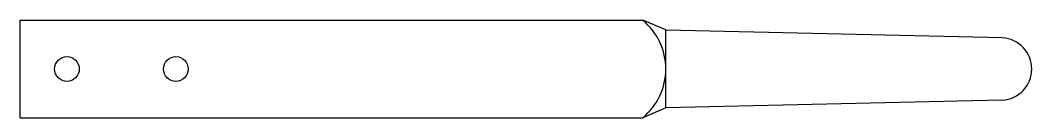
# Model space of a CAD drawing. Header units: inches. Extents: x 0 to 260, y 0 to 25.
import ezdxf

# ---------------------------------------------------------------- set-up
doc = ezdxf.new("R2010")
doc.units = ezdxf.units.IN
doc.header["$MEASUREMENT"] = 0
doc.layers.add('A-VIEW-MAGENTA', color=6, linetype='Continuous')
doc.layers.add('A-VIEW-WHITE', color=7, linetype='Continuous')

msp = doc.modelspace()

# ---------------------------------------------------------------- linework, layer by layer
at = {"layer": 'A-VIEW-MAGENTA'}
for p, q in [((0, 25), (160, 25)), ((0, 0), (0, 25)), ((165.94, 22.52), (160, 25)), ((165.97, 2.5), (165.97, 22.5)), ((252.43, 20.49), (166, 22.5)), ((252.43, 4.51), (165.97, 2.5)), ((0, 0), (160, 0)), ((165.97, 2.5), (160, 0))]:
    msp.add_line(p, q, dxfattribs=at)
for centre, radius, start, end in [((149.83, 12.5), 16.12, 309.1349, 50.8651), ((166, 22.62), 0.125, 237.9946, 268.5308), ((252, 12.5), 8, 273.0851, 86.9149)]:
    msp.add_arc(centre, radius, start, end, dxfattribs=at)
at = {"layer": 'A-VIEW-WHITE'}
for centre in [(12, 12.5), (40, 12.5)]:
    msp.add_circle(centre, 3.17, dxfattribs=at)

doc.saveas('drawing.dxf')
